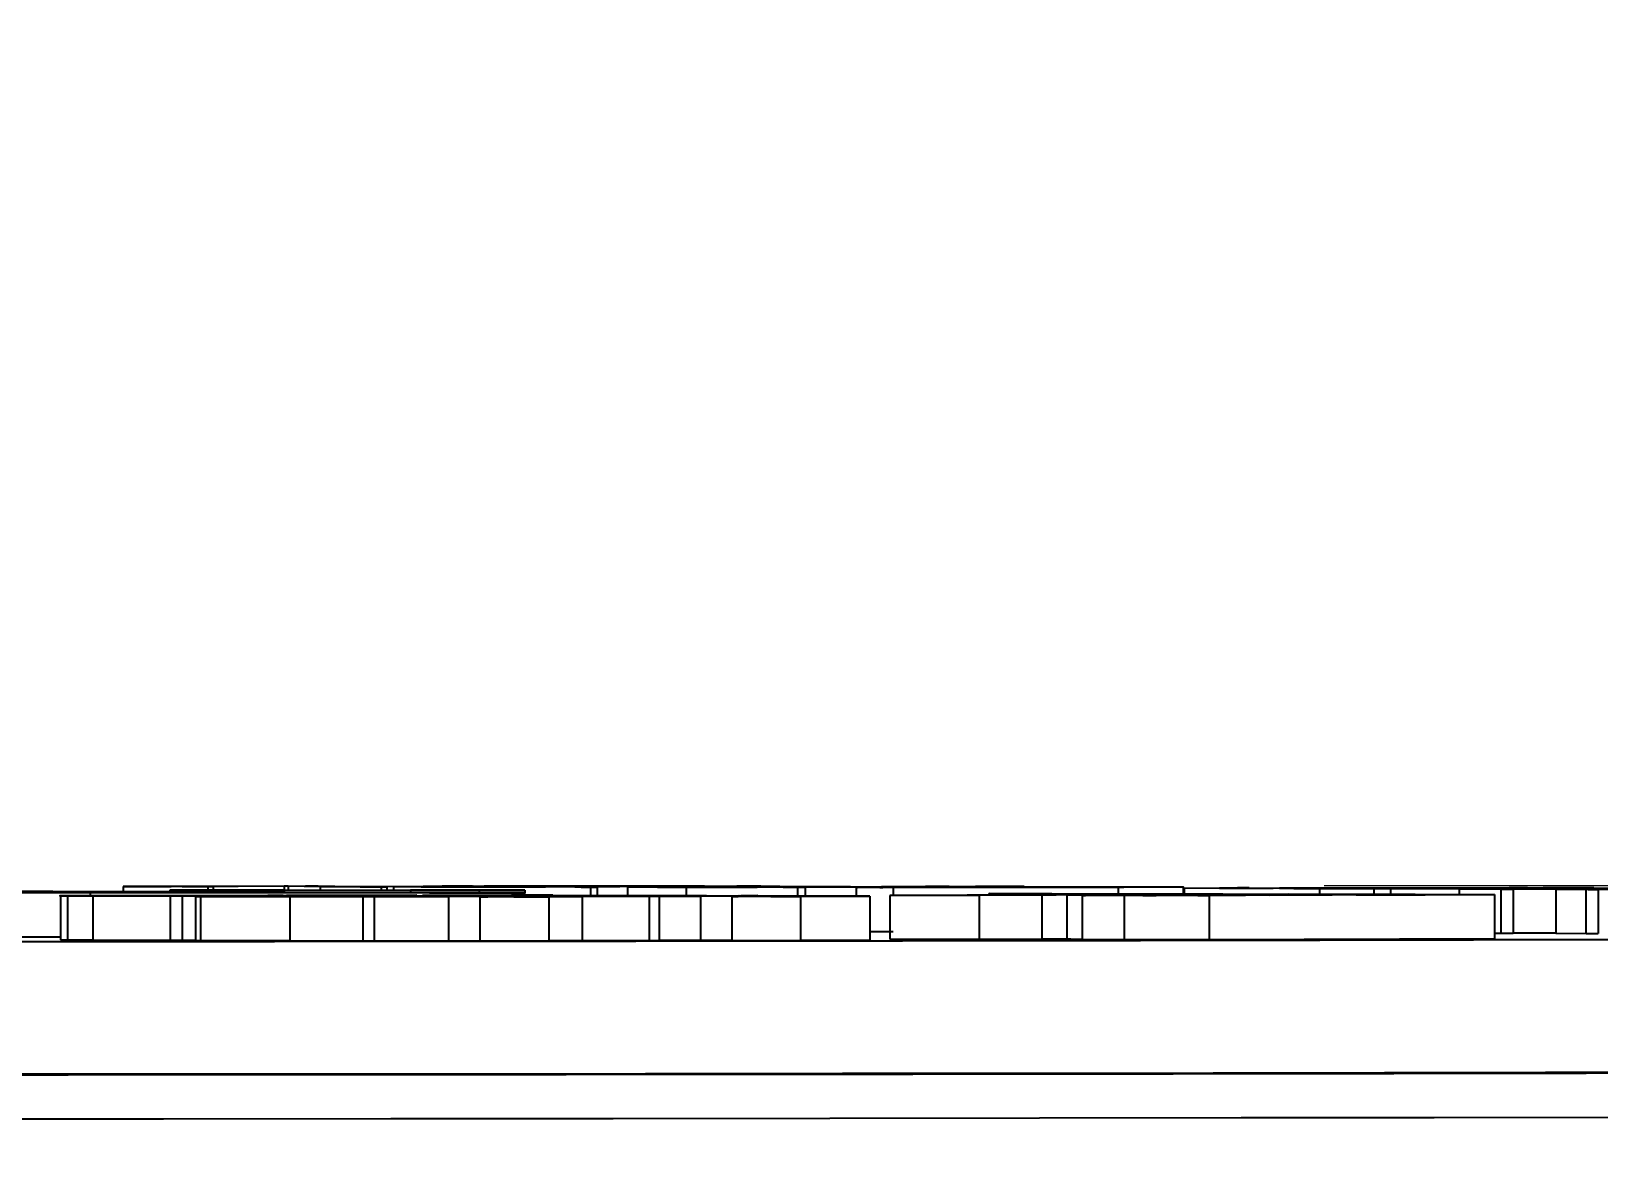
# Model space of a CAD drawing. Header units: millimetres. Extents: x 2063 to 4500, y 825 to 2548.
# Drawn here: x 3231.14 to 3266.78, y 1584.08 to 1609.85 of the extents above; entities that cross this region are included whole.
import ezdxf

# ---------------------------------------------------------------- set-up
doc = ezdxf.new("R2010")
doc.units = ezdxf.units.MM
doc.layers.add('AM_5', color=3, linetype='Continuous', lineweight=25)
doc.styles.add('SLDTEXTSTYLE1', font='txt.shx', dxfattribs={"width": 0.7, "bigfont": 'gbcbig.shx'})
doc.dimstyles.new('SLDDIMSTYLE12$0', dxfattribs={"dimtxt": 12, "dimasz": 10, "dimexe": 0, "dimexo": 0.0625, "dimgap": 0.875, "dimtad": 1, "dimdec": 1, "dimlfac": 1.8, "dimrnd": 1e-09, "dimzin": 12, "dimdsep": 46, "dimtxsty": 'SLDTEXTSTYLE1', "dimcen": 0.09, "dimdle": 8.16, "dimclrd": 3, "dimclre": 3, "dimadec": 0, "dimazin": 3, "dimtfac": 1, "dimtdec": 1, "dimtofl": 0, "dimtmove": 0, "dimatfit": 3, "dimfxl": 0, "dimfrac": 2, "dimtolj": 1, "dimlwd": 5, "dimlwe": 5, "dimarcsym": 0})

# ---------------------------------------------------------------- blocks, each defined once
blk = doc.blocks.new('*D73')
at = {"layer": 'AM_5', "color": 3, "linetype": 'Continuous', "lineweight": 5, "transparency": 16777216}
for p, q in [((3260.545, 1590.414), (3402.793, 1590.414)), ((3402.793, 1358.802), (3402.793, 1580.414))]:
    blk.add_line(p, q, dxfattribs=at)
at = {"layer": 'AM_5', "color": 3, "lineweight": 5, "transparency": 16777216}
blk.add_line((3214.8, 1348.802), (3402.793, 1348.802), dxfattribs=at)
at = {"layer": 'AM_5', "color": 3, "transparency": 16777216}
for points in [[(3401.127, 1580.414), (3404.46, 1580.414), (3402.793, 1590.414)], [(3401.127, 1358.802), (3404.46, 1358.802), (3402.793, 1348.802)]]:
    blk.add_solid(points, dxfattribs=at)
at = {"layer": 'Defpoints', "color": 0, "transparency": 16777216}
for p in [(3260.483, 1590.414), (3402.793, 1590.414), (3214.737, 1348.802)]:
    blk.add_point(p, dxfattribs=at)
at = {"layer": 'AM_5', "color": 0, "transparency": 16777216, "insert": (3395.918, 1523.132), "char_height": 12, "attachment_point": 5, "rotation": 90, "style": 'SLDTEXTSTYLE1'}
blk.add_mtext('\\A1;245', dxfattribs=at)
blk = doc.blocks.new('*D59')
at = {"layer": 'AM_5', "color": 3, "linetype": 'Continuous', "lineweight": 5, "transparency": 16777216}
for p, q in [((3278.825, 1635.498), (3402.614, 1635.498)), ((3402.614, 1600.342), (3402.614, 1625.498))]:
    blk.add_line(p, q, dxfattribs=at)
at = {"layer": 'AM_5', "color": 3, "lineweight": 5, "transparency": 16777216}
blk.add_line((3261.568, 1590.342), (3402.614, 1590.342), dxfattribs=at)
at = {"layer": 'AM_5', "color": 3, "transparency": 16777216}
for points in [[(3400.948, 1625.498), (3404.281, 1625.498), (3402.614, 1635.498)], [(3400.948, 1600.342), (3404.281, 1600.342), (3402.614, 1590.342)]]:
    blk.add_solid(points, dxfattribs=at)
at = {"layer": 'Defpoints', "color": 0, "transparency": 16777216}
for p in [(3278.763, 1635.498), (3402.614, 1635.498), (3261.505, 1590.342)]:
    blk.add_point(p, dxfattribs=at)
at = {"layer": 'AM_5', "color": 0, "transparency": 16777216, "insert": (3395.739, 1612.92), "char_height": 12, "attachment_point": 5, "rotation": 90, "style": 'SLDTEXTSTYLE1'}
blk.add_mtext('\\A1;45', dxfattribs=at)

msp = doc.modelspace()

# ---------------------------------------------------------------- linework, layer by layer
at = {"color": 7, "linetype": 'Continuous', "lineweight": 25}
for p, q in [((3234.324, 1590.39), (3237.379, 1590.406)), ((3236.89, 1590.401), (3234.613, 1590.389)), ((3236.986, 1590.401), (3236.89, 1590.401)), ((3236.89, 1590.401), (3236.89, 1590.311)), ((3237.71, 1590.385), (3236.986, 1590.401)), ((3236.986, 1590.401), (3236.986, 1590.311)), ((3237.379, 1590.406), (3237.668, 1590.406)), ((3237.668, 1590.406), (3238.429, 1590.387)), ((3238.525, 1590.387), (3241.151, 1590.401)), ((3241.44, 1590.401), (3238.658, 1590.386)), ((3240.488, 1590.402), (3240.606, 1590.403)), ((3240.874, 1590.402), (3240.488, 1590.402)), ((3240.488, 1590.402), (3240.488, 1590.397)), ((3240.606, 1590.403), (3242.532, 1590.401)), ((3240.874, 1590.402), (3240.874, 1590.399)), ((3241.44, 1590.401), (3241.44, 1590.388)), ((3242.016, 1590.397), (3243.486, 1590.4)), ((3242.195, 1590.397), (3242.016, 1590.397)), ((3242.016, 1590.397), (3242.016, 1590.391)), ((3242.415, 1590.401), (3242.029, 1590.401)), ((3242.029, 1590.401), (3242.029, 1590.397)), ((3242.195, 1590.397), (3242.195, 1590.391)), ((3242.532, 1590.401), (3242.415, 1590.401)), ((3242.415, 1590.401), (3242.415, 1590.398)), ((3242.532, 1590.401), (3242.532, 1590.398)), ((3243.486, 1590.4), (3248.153, 1590.395)), ((3246.175, 1590.397), (3244.984, 1590.398)), ((3244.984, 1590.398), (3244.984, 1590.39)), ((3246.175, 1590.397), (3246.175, 1590.394)), ((3227.359, 1590.311), (3232.926, 1590.28)), ((3231.803, 1590.18), (3231.803, 1589.18)), ((3231.967, 1590.179), (3231.967, 1589.179)), ((3242.365, 1590.247), (3232.477, 1590.247)), ((3232.477, 1590.247), (3232.477, 1590.181)), ((3232.538, 1590.17), (3238.848, 1590.179)), ((3234.302, 1590.169), (3232.538, 1590.17)), ((3232.538, 1590.17), (3232.538, 1589.17)), ((3232.926, 1590.28), (3236.888, 1590.28)), ((3233.08, 1590.277), (3236.888, 1590.277)), ((3233.232, 1590.389), (3233.349, 1590.39)), ((3235.158, 1590.387), (3233.232, 1590.389)), ((3233.232, 1590.389), (3233.232, 1590.28)), ((3233.349, 1590.39), (3233.734, 1590.389)), ((3235.328, 1590.25), (3233.427, 1590.25)), ((3234.288, 1590.309), (3234.288, 1590.311)), ((3234.288, 1590.311), (3242.365, 1590.311)), ((3235.328, 1590.309), (3234.288, 1590.309)), ((3234.288, 1590.309), (3234.288, 1590.28)), ((3234.572, 1590.172), (3234.302, 1590.169)), ((3234.302, 1590.169), (3234.302, 1589.169)), ((3234.613, 1590.389), (3234.568, 1590.389)), ((3246.492, 1590.188), (3234.572, 1590.172)), ((3234.572, 1590.172), (3234.572, 1589.172)), ((3234.99, 1590.162), (3234.877, 1590.163)), ((3234.877, 1590.163), (3234.877, 1589.163)), ((3234.89, 1590.388), (3235.276, 1590.388)), ((3234.99, 1590.162), (3234.99, 1589.162)), ((3235.276, 1590.388), (3235.158, 1590.387)), ((3235.158, 1590.387), (3235.158, 1590.311)), ((3235.276, 1590.388), (3235.276, 1590.311)), ((3235.328, 1590.309), (3235.328, 1590.28)), ((3235.535, 1590.17), (3243.071, 1590.18)), ((3237.199, 1590.169), (3235.535, 1590.17)), ((3236.523, 1590.187), (3236.523, 1590.176)), ((3238.848, 1590.179), (3236.868, 1590.185)), ((3236.868, 1590.185), (3236.868, 1590.176)), ((3236.888, 1590.28), (3236.888, 1590.306)), ((3236.888, 1590.277), (3236.888, 1590.253)), ((3236.909, 1590.179), (3236.999, 1590.178)), ((3236.999, 1590.178), (3236.999, 1590.176)), ((3237.017, 1590.157), (3240.348, 1590.161)), ((3238.681, 1590.156), (3237.017, 1590.157)), ((3237.017, 1590.157), (3237.017, 1589.157)), ((3237.454, 1590.171), (3237.199, 1590.169)), ((3245.226, 1590.182), (3237.454, 1590.171)), ((3239.107, 1590.384), (3237.71, 1590.385)), ((3237.71, 1590.385), (3237.71, 1590.311)), ((3237.726, 1590.186), (3239.668, 1590.18)), ((3237.957, 1590.169), (3238.607, 1590.171)), ((3238.429, 1590.387), (3238.525, 1590.387)), ((3238.658, 1590.386), (3238.614, 1590.386)), ((3238.936, 1590.158), (3238.681, 1590.156)), ((3238.681, 1590.156), (3238.681, 1589.156)), ((3238.936, 1590.385), (3239.225, 1590.384)), ((3240.628, 1590.16), (3238.936, 1590.158)), ((3238.936, 1590.158), (3238.936, 1589.158)), ((3239.225, 1590.384), (3239.107, 1590.384)), ((3239.107, 1590.311), (3239.107, 1590.384)), ((3239.225, 1590.384), (3239.225, 1590.311)), ((3239.375, 1590.384), (3239.718, 1590.387)), ((3243.859, 1590.378), (3239.375, 1590.384)), ((3239.375, 1590.384), (3239.375, 1590.311)), ((3239.668, 1590.18), (3244.342, 1590.186)), ((3239.718, 1590.387), (3239.997, 1590.387)), ((3239.758, 1590.19), (3239.907, 1590.19)), ((3239.765, 1590.306), (3239.765, 1590.253)), ((3239.907, 1590.19), (3239.907, 1590.18)), ((3240.035, 1590.185), (3240.544, 1590.186)), ((3241.686, 1590.184), (3240.035, 1590.185)), ((3240.035, 1590.185), (3240.035, 1590.18)), ((3241.525, 1590.158), (3240.628, 1590.16)), ((3240.628, 1590.16), (3240.628, 1589.161)), ((3240.945, 1590.382), (3242.226, 1590.381)), ((3241.259, 1590.388), (3242.725, 1590.393)), ((3241.532, 1590.387), (3241.259, 1590.388)), ((3241.259, 1590.388), (3241.259, 1590.382)), ((3242.365, 1590.309), (3241.325, 1590.309)), ((3241.325, 1590.309), (3241.325, 1590.25)), ((3241.325, 1590.25), (3242.365, 1590.25)), ((3241.342, 1590.156), (3241.525, 1590.158)), ((3242.907, 1590.157), (3241.342, 1590.156)), ((3241.342, 1590.156), (3241.342, 1589.156)), ((3243.667, 1590.165), (3241.389, 1590.162)), ((3241.421, 1590.166), (3241.517, 1590.163)), ((3241.683, 1590.388), (3241.532, 1590.387)), ((3241.532, 1590.387), (3241.532, 1590.382)), ((3241.683, 1590.388), (3241.683, 1590.382)), ((3241.686, 1590.184), (3241.686, 1590.183)), ((3241.722, 1590.175), (3241.948, 1590.175)), ((3241.948, 1590.175), (3241.948, 1590.16)), ((3242.365, 1590.311), (3242.365, 1590.309)), ((3242.365, 1590.309), (3242.365, 1590.25)), ((3242.365, 1590.25), (3242.365, 1590.247)), ((3242.365, 1590.184), (3242.365, 1590.247)), ((3242.725, 1590.393), (3242.998, 1590.393)), ((3242.794, 1590.196), (3243.002, 1590.196)), ((3242.806, 1590.165), (3243.667, 1590.165)), ((3242.835, 1590.381), (3244.374, 1590.387)), ((3242.998, 1590.393), (3242.898, 1590.393)), ((3242.907, 1590.157), (3242.907, 1589.157)), ((3242.932, 1590.171), (3242.932, 1590.165)), ((3243.002, 1590.196), (3243.002, 1590.185)), ((3244.374, 1590.387), (3243.048, 1590.389)), ((3243.048, 1590.389), (3243.048, 1590.382)), ((3243.199, 1590.389), (3244.524, 1590.388)), ((3243.567, 1590.38), (3243.503, 1590.38)), ((3247.119, 1590.394), (3243.567, 1590.38)), ((3243.605, 1590.177), (3244.296, 1590.179)), ((3243.621, 1590.166), (3246.133, 1590.169)), ((3245.19, 1590.165), (3243.621, 1590.166)), ((3243.621, 1590.166), (3243.621, 1590.165)), ((3243.667, 1590.165), (3243.667, 1589.165)), ((3243.78, 1590.379), (3244.01, 1590.379)), ((3244.01, 1590.379), (3243.859, 1590.378)), ((3243.859, 1590.378), (3243.859, 1590.186)), ((3244.01, 1590.379), (3244.01, 1590.186)), ((3244.363, 1590.182), (3245.226, 1590.182)), ((3244.524, 1590.388), (3246.387, 1590.395)), ((3244.701, 1590.38), (3244.701, 1590.187)), ((3245.421, 1590.167), (3245.19, 1590.165)), ((3245.19, 1590.165), (3245.19, 1589.165)), ((3246.356, 1590.168), (3245.421, 1590.167)), ((3245.421, 1590.167), (3245.421, 1589.167)), ((3245.878, 1590.382), (3245.434, 1590.38)), ((3245.634, 1590.189), (3246.492, 1590.188)), ((3246.133, 1590.169), (3245.722, 1590.17)), ((3245.722, 1590.17), (3245.722, 1590.169)), ((3248.562, 1590.371), (3246.032, 1590.375)), ((3246.032, 1590.375), (3246.032, 1590.188)), ((3247.216, 1590.165), (3246.356, 1590.168)), ((3246.356, 1590.168), (3246.356, 1589.168)), ((3246.369, 1590.172), (3246.379, 1590.172)), ((3246.427, 1590.375), (3247.026, 1590.375)), ((3248.632, 1590.165), (3247.07, 1590.164)), ((3247.07, 1590.164), (3247.216, 1590.165)), ((3247.07, 1590.164), (3247.07, 1589.164)), ((3250.211, 1590.174), (3247.116, 1590.169)), ((3247.661, 1590.183), (3247.319, 1590.179)), ((3247.36, 1590.171), (3248.061, 1590.172)), ((3247.453, 1590.183), (3247.661, 1590.183)), ((3247.65, 1590.375), (3249.773, 1590.381)), ((3247.661, 1590.183), (3247.661, 1590.171)), ((3248.005, 1590.394), (3247.729, 1590.395)), ((3248.153, 1590.395), (3248.005, 1590.394)), ((3248.005, 1590.394), (3248.005, 1590.376)), ((3248.153, 1590.395), (3248.153, 1590.376)), ((3252.611, 1590.387), (3248.336, 1590.374)), ((3248.485, 1590.372), (3248.741, 1590.372)), ((3248.741, 1590.372), (3248.562, 1590.371)), ((3248.562, 1590.371), (3248.562, 1590.172)), ((3248.625, 1590.384), (3249.952, 1590.382)), ((3248.632, 1590.165), (3248.632, 1589.165)), ((3249.773, 1590.381), (3248.702, 1590.383)), ((3248.702, 1590.383), (3248.702, 1590.378)), ((3248.741, 1590.372), (3248.741, 1590.173)), ((3249.351, 1590.174), (3250.211, 1590.174)), ((3249.903, 1590.372), (3249.903, 1590.174)), ((3249.952, 1590.382), (3251.925, 1590.388)), ((3250.211, 1590.174), (3250.211, 1589.174)), ((3250.666, 1590.189), (3258.235, 1590.213)), ((3252.693, 1590.19), (3250.666, 1590.189)), ((3250.666, 1590.189), (3250.666, 1589.189)), ((3250.74, 1590.367), (3250.74, 1590.19)), ((3251.779, 1590.389), (3251.478, 1590.39)), ((3251.478, 1590.39), (3251.659, 1590.39)), ((3251.478, 1590.39), (3251.478, 1590.386)), ((3251.659, 1590.39), (3253.717, 1590.387)), ((3251.779, 1590.389), (3251.779, 1590.387)), ((3254.121, 1590.199), (3252.425, 1590.193)), ((3252.425, 1590.193), (3252.693, 1590.19)), ((3252.693, 1590.19), (3252.693, 1589.19)), ((3252.913, 1590.228), (3253.145, 1590.228)), ((3252.913, 1590.228), (3252.913, 1590.196)), ((3253.536, 1590.387), (3253.237, 1590.387)), ((3253.717, 1590.387), (3253.536, 1590.387)), ((3254.693, 1590.198), (3254.121, 1590.199)), ((3254.121, 1590.199), (3254.121, 1589.199)), ((3256.091, 1590.205), (3254.673, 1590.2)), ((3254.673, 1590.2), (3259.304, 1590.194)), ((3254.693, 1590.198), (3254.693, 1589.198)), ((3256.725, 1590.189), (3255.04, 1590.188)), ((3255.04, 1590.188), (3255.04, 1589.188)), ((3258.752, 1590.192), (3255.094, 1590.197)), ((3255.864, 1590.206), (3255.864, 1590.371)), ((3255.993, 1590.183), (3258.752, 1590.192)), ((3257.925, 1590.184), (3255.993, 1590.183)), ((3255.993, 1590.183), (3255.993, 1589.183)), ((3260.722, 1590.198), (3256.091, 1590.205)), ((3256.091, 1590.198), (3256.091, 1590.205)), ((3258.577, 1590.212), (3256.643, 1590.206)), ((3256.643, 1590.206), (3261.274, 1590.2)), ((3256.725, 1590.189), (3256.725, 1590.186)), ((3257.344, 1590.21), (3257.344, 1590.378)), ((3257.359, 1590.354), (3258.636, 1590.358)), ((3260.437, 1590.346), (3257.359, 1590.354)), ((3257.359, 1590.354), (3257.359, 1590.21)), ((3264.415, 1590.208), (3257.673, 1590.187)), ((3257.673, 1590.187), (3257.925, 1590.184)), ((3257.925, 1590.184), (3257.925, 1589.184)), ((3259.723, 1590.214), (3258.577, 1590.212)), ((3258.577, 1590.212), (3258.577, 1590.204)), ((3258.627, 1590.208), (3258.627, 1590.204)), ((3258.636, 1590.358), (3258.838, 1590.357)), ((3259.188, 1590.206), (3259.188, 1590.203)), ((3259.304, 1590.194), (3260.722, 1590.198)), ((3259.381, 1590.352), (3265.005, 1590.362)), ((3265.525, 1590.36), (3259.861, 1590.351)), ((3262.265, 1590.348), (3260.437, 1590.346)), ((3260.437, 1590.346), (3260.437, 1590.209)), ((3261.274, 1590.2), (3262.774, 1590.204)), ((3261.67, 1590.343), (3261.67, 1590.208)), ((3262.05, 1590.34), (3262.05, 1590.208)), ((3262.111, 1590.348), (3262.265, 1590.348)), ((3262.607, 1590.208), (3262.607, 1590.204)), ((3262.61, 1590.208), (3262.607, 1590.208)), ((3262.61, 1590.208), (3262.61, 1590.204)), ((3263.547, 1590.207), (3264.415, 1590.208)), ((3264.56, 1590.332), (3263.614, 1590.336)), ((3263.614, 1590.336), (3263.891, 1590.336)), ((3263.614, 1590.336), (3263.614, 1590.207)), ((3263.891, 1590.336), (3264.08, 1590.335)), ((3264.415, 1590.208), (3264.415, 1589.208)), ((3264.837, 1590.332), (3264.56, 1590.332)), ((3264.56, 1590.332), (3264.56, 1589.332)), ((3264.648, 1590.333), (3264.837, 1590.332)), ((3264.662, 1590.335), (3271.921, 1590.343)), ((3264.746, 1590.364), (3264.989, 1590.364)), ((3265.037, 1590.363), (3264.746, 1590.364)), ((3264.746, 1590.364), (3264.746, 1590.361)), ((3270.214, 1590.34), (3264.805, 1590.334)), ((3264.805, 1590.334), (3264.805, 1590.332)), ((3264.812, 1590.349), (3264.812, 1590.335)), ((3264.837, 1590.332), (3264.837, 1589.332)), ((3264.989, 1590.364), (3266.675, 1590.36)), ((3265.814, 1590.327), (3270.262, 1590.34)), ((3266.5, 1590.324), (3265.814, 1590.327)), ((3265.814, 1590.327), (3265.814, 1589.327)), ((3266.432, 1590.359), (3266.139, 1590.36)), ((3266.675, 1590.36), (3266.432, 1590.359)), ((3266.777, 1590.324), (3266.5, 1590.324)), ((3266.5, 1589.324), (3266.5, 1590.324)), ((3266.635, 1590.325), (3266.777, 1590.324)), ((3266.777, 1590.324), (3266.777, 1589.324)), ((3264.415, 1589.332), (3264.56, 1589.332)), ((3264.56, 1589.332), (3264.837, 1589.332)), ((3264.837, 1589.334), (3265.814, 1589.335)), ((3265.814, 1589.327), (3266.5, 1589.324)), ((3232.538, 1589.17), (3234.302, 1589.169)), ((3234.302, 1589.169), (3234.572, 1589.172)), ((3234.572, 1589.172), (3234.877, 1589.172)), ((3234.877, 1589.163), (3234.99, 1589.162)), ((3237.017, 1589.157), (3238.681, 1589.156)), ((3238.681, 1589.156), (3238.936, 1589.158)), ((3238.936, 1589.158), (3240.628, 1589.161)), ((3240.628, 1589.161), (3241.342, 1589.158)), ((3241.342, 1589.156), (3242.907, 1589.157)), ((3242.907, 1589.164), (3243.667, 1589.165)), ((3243.667, 1589.166), (3245.19, 1589.165)), ((3245.19, 1589.165), (3245.421, 1589.167)), ((3245.421, 1589.167), (3246.356, 1589.168)), ((3246.356, 1589.168), (3247.07, 1589.166)), ((3247.07, 1589.164), (3248.632, 1589.165)), ((3248.632, 1589.171), (3250.211, 1589.174)), ((3250.666, 1589.189), (3252.693, 1589.19)), ((3252.693, 1589.194), (3254.121, 1589.199)), ((3254.121, 1589.199), (3254.693, 1589.198)), ((3255.04, 1589.188), (3255.993, 1589.188)), ((3255.993, 1589.183), (3257.925, 1589.184)), ((3257.925, 1589.188), (3264.415, 1589.208)), ((3266.5, 1589.324), (3266.777, 1589.324))]:
    msp.add_line(p, q, dxfattribs=at)
at = {"color": 7, "linetype": 'Continuous', "lineweight": 25, "flags": 128}
for points in [[(3230.835, 1586.125), (3235.706, 1586.128), (3240.471, 1586.132), (3245.108, 1586.136), (3249.592, 1586.141), (3253.902, 1586.147), (3258.016, 1586.153), (3261.914, 1586.16), (3265.576, 1586.167), (3268.983, 1586.175), (3272.12, 1586.184), (3274.97, 1586.192), (3277.519, 1586.202), (3279.754, 1586.211), (3281.665, 1586.221), (3283.241, 1586.232), (3284.476, 1586.242), (3285.362, 1586.253), (3285.895, 1586.263), (3286.073, 1586.274), (3286.073, 1586.274)], [(3228.886, 1585.106), (3234.145, 1585.108), (3239.316, 1585.112), (3244.374, 1585.116), (3249.298, 1585.12), (3254.065, 1585.126), (3258.653, 1585.132), (3263.041, 1585.138), (3267.211, 1585.145), (3271.142, 1585.153), (3274.817, 1585.162), (3278.219, 1585.171), (3281.334, 1585.18), (3284.146, 1585.19), (3286.644, 1585.2), (3288.815, 1585.211), (3290.651, 1585.221), (3292.142, 1585.232), (3293.282, 1585.244)]]:
    msp.add_lwpolyline(points, dxfattribs=at)
at = {"color": 7, "linetype": 'Continuous', "lineweight": 25}
for points, knots in [([(3241.167, 1590.402), (3241.15, 1590.402), (3241.106, 1590.402), (3241, 1590.402), (3240.911, 1590.402), (3240.874, 1590.402)], [0, 0, 0, 0, 0.2705737, 0.6892242, 1, 1, 1, 1]), ([(3241.151, 1590.401), (3241.175, 1590.401), (3241.203, 1590.401), (3241.184, 1590.401), (3241.181, 1590.401)], [0, 0, 0, 0, 0.839131, 1, 1, 1, 1]), ([(3242.029, 1590.401), (3241.939, 1590.401), (3241.814, 1590.401), (3241.647, 1590.401), (3241.542, 1590.401), (3241.477, 1590.401), (3241.448, 1590.401), (3241.44, 1590.401)], [0, 0, 0, 0, 0.388994, 0.538184, 0.687796, 0.914813, 1, 1, 1, 1]), ([(3244.984, 1590.398), (3244.701, 1590.398), (3244.217, 1590.399), (3243.416, 1590.398), (3242.756, 1590.398), (3242.375, 1590.397), (3242.195, 1590.397)], [0, 0, 0, 0, 0.296463, 0.506276, 0.766316, 1, 1, 1, 1]), ([(3246.387, 1590.395), (3246.41, 1590.395), (3246.45, 1590.396), (3246.447, 1590.396), (3246.405, 1590.396), (3246.313, 1590.396), (3246.227, 1590.396), (3246.175, 1590.397)], [0, 0, 0, 0, 0.233621, 0.399553, 0.564983, 0.740199, 1, 1, 1, 1]), ([(3232.477, 1590.247), (3231.808, 1590.247), (3230.574, 1590.247), (3228.806, 1590.248), (3227.143, 1590.249), (3225.624, 1590.252), (3224.479, 1590.256), (3224.171, 1590.26), (3224.152, 1590.262), (3224.148, 1590.262)], [0, 0, 0, 0, 0.160365, 0.296332, 0.431737, 0.589347, 0.747826, 0.949128, 1, 1, 1, 1]), ([(3227.025, 1590.263), (3227.056, 1590.264), (3227.117, 1590.267), (3227.799, 1590.271), (3229.147, 1590.274), (3230.832, 1590.276), (3232.18, 1590.277), (3232.958, 1590.277), (3233.08, 1590.277)], [0, 0, 0, 0, 0.200351, 0.402646, 0.59747, 0.766762, 0.96323, 1, 1, 1, 1]), ([(3233.427, 1590.25), (3232.758, 1590.25), (3231.412, 1590.25), (3229.604, 1590.251), (3228.284, 1590.254), (3227.361, 1590.257), (3227.053, 1590.26), (3227.031, 1590.263), (3227.025, 1590.263)], [0, 0, 0, 0, 0.196061, 0.394111, 0.547436, 0.700125, 0.928087, 1, 1, 1, 1]), ([(3231.967, 1590.179), (3231.916, 1590.18), (3231.811, 1590.18), (3231.773, 1590.181), (3231.801, 1590.181), (3231.845, 1590.181), (3231.867, 1590.181)], [0, 0, 0, 0, 0.391814, 0.807915, 0.901195, 1, 1, 1, 1]), ([(3231.867, 1590.181), (3231.9, 1590.181), (3231.991, 1590.181), (3232.137, 1590.181), (3232.294, 1590.181), (3232.393, 1590.181), (3232.442, 1590.181)], [0, 0, 0, 0, 0.1702702, 0.4642597, 0.7315085, 1, 1, 1, 1]), ([(3236.999, 1590.178), (3236.337, 1590.178), (3235.34, 1590.178), (3234.008, 1590.178), (3233.11, 1590.178), (3232.438, 1590.178), (3232.105, 1590.179), (3231.987, 1590.179), (3231.967, 1590.179)], [0, 0, 0, 0, 0.381103, 0.574669, 0.765651, 0.888057, 0.981539, 1, 1, 1, 1]), ([(3232.442, 1590.181), (3233.075, 1590.181), (3234.112, 1590.18), (3235.621, 1590.179), (3236.478, 1590.179), (3236.909, 1590.179)], [0, 0, 0, 0, 0.437716, 0.717507, 1, 1, 1, 1]), ([(3233.734, 1590.389), (3233.801, 1590.389), (3233.911, 1590.389), (3234.066, 1590.389), (3234.176, 1590.389), (3234.266, 1590.389), (3234.303, 1590.39), (3234.324, 1590.39)], [0, 0, 0, 0, 0.292493, 0.488495, 0.642099, 0.795375, 1, 1, 1, 1]), ([(3234.573, 1590.389), (3234.573, 1590.389), (3234.575, 1590.389), (3234.615, 1590.389), (3234.718, 1590.388), (3234.819, 1590.388), (3234.89, 1590.388)], [0, 0, 0, 0, 0.094648, 0.307424, 0.510271, 1, 1, 1, 1]), ([(3234.877, 1590.163), (3235.036, 1590.163), (3235.302, 1590.163), (3235.473, 1590.165), (3235.463, 1590.165), (3235.458, 1590.165)], [0, 0, 0, 0, 0.431037, 0.72606, 1, 1, 1, 1]), ([(3240.348, 1590.161), (3239.724, 1590.162), (3238.471, 1590.163), (3236.602, 1590.163), (3235.469, 1590.163), (3234.99, 1590.162)], [0, 0, 0, 0, 0.365081, 0.731832, 1, 1, 1, 1]), ([(3236.888, 1590.306), (3236.877, 1590.306), (3236.858, 1590.307), (3236.653, 1590.307), (3236.305, 1590.308), (3235.841, 1590.308), (3235.484, 1590.308), (3235.328, 1590.309)], [0, 0, 0, 0, 0.21541, 0.378382, 0.541893, 0.800389, 1, 1, 1, 1]), ([(3236.888, 1590.253), (3236.878, 1590.252), (3236.861, 1590.252), (3236.667, 1590.251), (3236.341, 1590.25), (3235.88, 1590.25), (3235.515, 1590.25), (3235.328, 1590.25)], [0, 0, 0, 0, 0.212555, 0.375218, 0.538546, 0.763737, 1, 1, 1, 1]), ([(3235.458, 1590.165), (3236.124, 1590.165), (3237.268, 1590.165), (3238.833, 1590.164), (3239.677, 1590.163), (3240.104, 1590.162)], [0, 0, 0, 0, 0.407022, 0.699492, 1, 1, 1, 1]), ([(3236.868, 1590.185), (3236.753, 1590.186), (3236.572, 1590.187), (3236.494, 1590.188), (3236.662, 1590.189), (3236.964, 1590.19), (3237.184, 1590.19)], [0, 0, 0, 0, 0.268227, 0.423788, 0.580622, 1, 1, 1, 1]), ([(3237.184, 1590.19), (3237.391, 1590.19), (3237.81, 1590.19), (3238.718, 1590.19), (3239.355, 1590.19), (3239.758, 1590.19)], [0, 0, 0, 0, 0.263652, 0.534652, 1, 1, 1, 1]), ([(3239.907, 1590.19), (3239.603, 1590.189), (3239.056, 1590.189), (3238.43, 1590.188), (3238.061, 1590.188), (3237.887, 1590.188), (3237.772, 1590.187), (3237.696, 1590.187), (3237.664, 1590.187), (3237.658, 1590.187), (3237.69, 1590.187), (3237.719, 1590.186), (3237.726, 1590.186)], [0, 0, 0, 0, 0.35041, 0.630866, 0.725925, 0.790521, 0.841305, 0.86957, 0.898179, 0.941209, 0.984756, 1, 1, 1, 1]), ([(3240.104, 1590.162), (3239.925, 1590.163), (3239.567, 1590.164), (3238.862, 1590.166), (3238.315, 1590.168), (3237.957, 1590.169)], [0, 0, 0, 0, 0.257454, 0.514908, 1, 1, 1, 1]), ([(3238.607, 1590.171), (3238.777, 1590.171), (3239.118, 1590.169), (3239.765, 1590.167), (3240.255, 1590.165), (3240.567, 1590.164)], [0, 0, 0, 0, 0.266774, 0.533551, 1, 1, 1, 1]), ([(3238.618, 1590.385), (3238.619, 1590.385), (3238.621, 1590.385), (3238.661, 1590.385), (3238.763, 1590.385), (3238.864, 1590.385), (3238.936, 1590.385)], [0, 0, 0, 0, 0.094648, 0.307424, 0.510271, 1, 1, 1, 1]), ([(3241.325, 1590.309), (3241.028, 1590.308), (3240.611, 1590.308), (3240.138, 1590.308), (3239.895, 1590.307), (3239.777, 1590.306), (3239.769, 1590.306), (3239.765, 1590.306)], [0, 0, 0, 0, 0.364031, 0.510061, 0.655864, 0.843841, 1, 1, 1, 1]), ([(3239.765, 1590.253), (3239.775, 1590.252), (3239.79, 1590.251), (3239.988, 1590.251), (3240.249, 1590.25), (3240.703, 1590.25), (3241.07, 1590.25), (3241.325, 1590.25)], [0, 0, 0, 0, 0.250411, 0.398556, 0.54744, 0.686236, 1, 1, 1, 1]), ([(3239.997, 1590.387), (3240.004, 1590.387), (3240.019, 1590.385), (3240.241, 1590.384), (3240.617, 1590.383), (3240.863, 1590.383), (3240.945, 1590.382)], [0, 0, 0, 0, 0.333446, 0.670522, 0.890051, 1, 1, 1, 1]), ([(3240.544, 1590.186), (3240.766, 1590.187), (3241.18, 1590.189), (3241.915, 1590.193), (3242.5, 1590.195), (3242.794, 1590.196)], [0, 0, 0, 0, 0.365437, 0.681548, 1, 1, 1, 1]), ([(3240.567, 1590.164), (3240.607, 1590.166), (3240.68, 1590.168), (3241.089, 1590.172), (3241.51, 1590.174), (3241.722, 1590.175)], [0, 0, 0, 0, 0.386257, 0.690164, 1, 1, 1, 1]), ([(3241.389, 1590.162), (3241.571, 1590.161), (3241.908, 1590.16), (3242.42, 1590.158), (3242.744, 1590.157), (3242.907, 1590.157)], [0, 0, 0, 0, 0.369297, 0.684635, 1, 1, 1, 1]), ([(3241.948, 1590.175), (3241.792, 1590.173), (3241.492, 1590.171), (3241.435, 1590.168), (3241.408, 1590.167)], [0, 0, 0, 0, 0.523773, 1, 1, 1, 1]), ([(3241.517, 1590.163), (3241.655, 1590.163), (3241.933, 1590.163), (3242.374, 1590.164), (3242.648, 1590.165), (3242.806, 1590.165)], [0, 0, 0, 0, 0.297538, 0.595282, 1, 1, 1, 1]), ([(3243.048, 1590.389), (3242.915, 1590.389), (3242.708, 1590.389), (3242.392, 1590.389), (3242.134, 1590.389), (3241.878, 1590.389), (3241.754, 1590.388), (3241.683, 1590.388)], [0, 0, 0, 0, 0.265228, 0.413113, 0.562281, 0.751044, 1, 1, 1, 1]), ([(3243.002, 1590.196), (3242.756, 1590.194), (3242.285, 1590.192), (3241.829, 1590.188), (3241.734, 1590.185), (3241.686, 1590.184)], [0, 0, 0, 0, 0.35008, 0.672322, 1, 1, 1, 1]), ([(3242.226, 1590.381), (3242.29, 1590.381), (3242.396, 1590.381), (3242.551, 1590.381), (3242.666, 1590.381), (3242.764, 1590.381), (3242.809, 1590.381), (3242.835, 1590.381)], [0, 0, 0, 0, 0.2946797, 0.4891513, 0.6427246, 0.79668, 1, 1, 1, 1]), ([(3242.898, 1590.393), (3242.797, 1590.392), (3242.657, 1590.392), (3242.676, 1590.391), (3242.797, 1590.39), (3242.99, 1590.39), (3243.138, 1590.39), (3243.199, 1590.389)], [0, 0, 0, 0, 0.4002553, 0.5540467, 0.7092134, 0.880119, 1, 1, 1, 1]), ([(3242.932, 1590.171), (3242.865, 1590.171), (3242.756, 1590.171), (3242.749, 1590.172), (3242.772, 1590.173), (3242.775, 1590.173), (3242.807, 1590.173), (3242.819, 1590.173)], [0, 0, 0, 0, 0.414992, 0.667292, 0.851809, 0.943552, 1, 1, 1, 1]), ([(3242.819, 1590.173), (3242.839, 1590.173), (3242.878, 1590.173), (3242.974, 1590.173), (3243.121, 1590.173), (3243.309, 1590.173), (3243.441, 1590.172), (3243.508, 1590.172)], [0, 0, 0, 0, 0.082107, 0.164925, 0.356677, 0.675002, 1, 1, 1, 1]), ([(3245.722, 1590.17), (3245.412, 1590.17), (3244.784, 1590.17), (3243.988, 1590.17), (3243.43, 1590.17), (3243.118, 1590.17), (3242.993, 1590.171), (3242.932, 1590.171)], [0, 0, 0, 0, 0.325958, 0.662347, 0.799326, 0.902609, 1, 1, 1, 1]), ([(3243.071, 1590.18), (3243.209, 1590.18), (3243.486, 1590.18), (3243.929, 1590.181), (3244.204, 1590.182), (3244.363, 1590.182)], [0, 0, 0, 0, 0.297214, 0.594601, 1, 1, 1, 1]), ([(3243.499, 1590.38), (3243.499, 1590.38), (3243.497, 1590.38), (3243.528, 1590.38), (3243.621, 1590.379), (3243.719, 1590.379), (3243.78, 1590.379)], [0, 0, 0, 0, 0.034336, 0.266425, 0.542953, 1, 1, 1, 1]), ([(3243.508, 1590.172), (3243.731, 1590.172), (3244.16, 1590.172), (3244.867, 1590.171), (3245.336, 1590.171), (3245.573, 1590.171)], [0, 0, 0, 0, 0.350612, 0.672174, 1, 1, 1, 1]), ([(3245.573, 1590.171), (3245.392, 1590.172), (3245.03, 1590.173), (3244.379, 1590.175), (3243.897, 1590.176), (3243.605, 1590.177)], [0, 0, 0, 0, 0.282431, 0.564866, 1, 1, 1, 1]), ([(3244.296, 1590.179), (3244.462, 1590.178), (3244.794, 1590.177), (3245.492, 1590.175), (3246.02, 1590.173), (3246.369, 1590.172)], [0, 0, 0, 0, 0.25307, 0.506097, 1, 1, 1, 1]), ([(3244.342, 1590.186), (3244.481, 1590.187), (3244.758, 1590.187), (3245.2, 1590.188), (3245.475, 1590.188), (3245.634, 1590.189)], [0, 0, 0, 0, 0.297206, 0.594593, 1, 1, 1, 1]), ([(3246.032, 1590.375), (3245.712, 1590.376), (3245.187, 1590.377), (3244.758, 1590.378), (3244.656, 1590.38), (3244.812, 1590.382), (3245.031, 1590.382), (3245.117, 1590.383)], [0, 0, 0, 0, 0.303232, 0.495993, 0.689194, 0.877678, 1, 1, 1, 1]), ([(3245.117, 1590.383), (3245.333, 1590.383), (3245.695, 1590.384), (3246.434, 1590.385), (3247.158, 1590.385), (3247.925, 1590.385), (3248.389, 1590.384), (3248.625, 1590.384)], [0, 0, 0, 0, 0.253557, 0.424716, 0.595645, 0.794239, 1, 1, 1, 1]), ([(3245.398, 1590.379), (3245.392, 1590.379), (3245.364, 1590.378), (3245.501, 1590.377), (3245.86, 1590.376), (3246.225, 1590.376), (3246.427, 1590.375)], [0, 0, 0, 0, 0.067979, 0.316164, 0.620975, 1, 1, 1, 1]), ([(3248.702, 1590.383), (3248.442, 1590.383), (3248.002, 1590.384), (3247.334, 1590.384), (3246.786, 1590.384), (3246.291, 1590.383), (3246.025, 1590.382), (3245.878, 1590.382)], [0, 0, 0, 0, 0.269335, 0.456647, 0.599702, 0.778351, 1, 1, 1, 1]), ([(3246.479, 1590.176), (3246.573, 1590.177), (3246.764, 1590.18), (3247.221, 1590.182), (3247.453, 1590.183)], [0, 0, 0, 0, 0.493905, 1, 1, 1, 1]), ([(3247.026, 1590.375), (3247.096, 1590.374), (3247.204, 1590.374), (3247.373, 1590.374), (3247.497, 1590.374), (3247.587, 1590.375), (3247.631, 1590.375), (3247.65, 1590.375)], [0, 0, 0, 0, 0.336259, 0.518412, 0.701425, 0.865829, 1, 1, 1, 1]), ([(3247.116, 1590.169), (3247.298, 1590.169), (3247.634, 1590.168), (3248.141, 1590.166), (3248.468, 1590.165), (3248.632, 1590.165)], [0, 0, 0, 0, 0.369183, 0.684555, 1, 1, 1, 1]), ([(3247.729, 1590.395), (3247.653, 1590.395), (3247.543, 1590.395), (3247.382, 1590.395), (3247.273, 1590.395), (3247.183, 1590.395), (3247.14, 1590.394), (3247.119, 1590.394)], [0, 0, 0, 0, 0.350066, 0.499422, 0.650662, 0.830252, 1, 1, 1, 1]), ([(3247.235, 1590.175), (3247.233, 1590.175), (3247.199, 1590.174), (3247.282, 1590.172), (3247.36, 1590.171)], [0, 0, 0, 0, 0.05128, 1, 1, 1, 1]), ([(3248.061, 1590.172), (3248.2, 1590.172), (3248.477, 1590.172), (3248.917, 1590.173), (3249.192, 1590.174), (3249.351, 1590.174)], [0, 0, 0, 0, 0.297582, 0.595326, 1, 1, 1, 1]), ([(3248.336, 1590.374), (3248.305, 1590.374), (3248.255, 1590.373), (3248.233, 1590.373), (3248.254, 1590.373), (3248.338, 1590.373), (3248.428, 1590.372), (3248.485, 1590.372)], [0, 0, 0, 0, 0.242147, 0.388856, 0.536837, 0.710317, 1, 1, 1, 1]), ([(3250.74, 1590.367), (3250.54, 1590.368), (3250.14, 1590.369), (3249.887, 1590.37), (3249.928, 1590.371), (3249.943, 1590.372)], [0, 0, 0, 0, 0.3813, 0.766294, 1, 1, 1, 1]), ([(3249.961, 1590.373), (3250.12, 1590.374), (3250.414, 1590.376), (3251.081, 1590.378), (3251.387, 1590.379)], [0, 0, 0, 0, 0.541529, 1, 1, 1, 1]), ([(3250.971, 1590.368), (3250.849, 1590.368), (3250.618, 1590.369), (3250.442, 1590.37), (3250.415, 1590.371), (3250.763, 1590.373), (3251.452, 1590.376), (3252.053, 1590.377), (3252.146, 1590.378)], [0, 0, 0, 0, 0.099608, 0.189208, 0.278687, 0.431625, 0.91232, 1, 1, 1, 1]), ([(3255.864, 1590.371), (3255.406, 1590.37), (3254.628, 1590.368), (3253.311, 1590.367), (3252.284, 1590.366), (3251.42, 1590.366), (3250.973, 1590.367), (3250.74, 1590.367)], [0, 0, 0, 0, 0.337884, 0.573603, 0.730566, 0.85906, 1, 1, 1, 1]), ([(3255.105, 1590.372), (3254.662, 1590.371), (3253.991, 1590.37), (3252.941, 1590.368), (3252.212, 1590.367), (3251.617, 1590.367), (3251.22, 1590.368), (3251.029, 1590.368), (3250.971, 1590.368)], [0, 0, 0, 0, 0.39949, 0.604579, 0.758371, 0.856867, 0.955984, 1, 1, 1, 1]), ([(3251.387, 1590.379), (3251.842, 1590.38), (3252.61, 1590.382), (3253.939, 1590.383), (3254.992, 1590.384), (3255.878, 1590.383), (3256.32, 1590.383), (3256.546, 1590.382)], [0, 0, 0, 0, 0.335274, 0.565807, 0.736276, 0.864906, 1, 1, 1, 1]), ([(3251.925, 1590.388), (3251.954, 1590.388), (3252.002, 1590.388), (3252.019, 1590.388), (3251.98, 1590.389), (3251.898, 1590.389), (3251.815, 1590.389), (3251.779, 1590.389)], [0, 0, 0, 0, 0.2392653, 0.3980718, 0.5583573, 0.8110269, 1, 1, 1, 1]), ([(3252.146, 1590.378), (3252.585, 1590.379), (3253.256, 1590.38), (3254.272, 1590.382), (3255.012, 1590.383), (3255.597, 1590.383), (3256.034, 1590.382), (3256.251, 1590.382), (3256.347, 1590.382)], [0, 0, 0, 0, 0.388784, 0.594507, 0.742724, 0.84452, 0.93111, 1, 1, 1, 1]), ([(3253.237, 1590.387), (3253.165, 1590.387), (3253.066, 1590.387), (3252.917, 1590.387), (3252.809, 1590.387), (3252.699, 1590.387), (3252.642, 1590.387), (3252.611, 1590.387)], [0, 0, 0, 0, 0.3451215, 0.47825, 0.6125433, 0.7923859, 1, 1, 1, 1]), ([(3258.235, 1590.213), (3257.684, 1590.214), (3256.666, 1590.215), (3255.297, 1590.218), (3253.877, 1590.221), (3253.189, 1590.225), (3252.953, 1590.227), (3252.913, 1590.228)], [0, 0, 0, 0, 0.221372, 0.409276, 0.596404, 0.933221, 1, 1, 1, 1]), ([(3253.145, 1590.228), (3253.401, 1590.227), (3254.02, 1590.223), (3256.279, 1590.218), (3258.4, 1590.215), (3259.723, 1590.214)], [0, 0, 0, 0, 0.209452, 0.506883, 1, 1, 1, 1]), ([(3255.058, 1590.192), (3255, 1590.193), (3254.896, 1590.194), (3254.772, 1590.196), (3254.72, 1590.197), (3254.693, 1590.198)], [0, 0, 0, 0, 0.39149, 0.695584, 1, 1, 1, 1]), ([(3255.04, 1590.188), (3255.096, 1590.189), (3255.186, 1590.19), (3255.134, 1590.191), (3255.083, 1590.192), (3255.058, 1590.192)], [0, 0, 0, 0, 0.451045, 0.724772, 1, 1, 1, 1]), ([(3255.094, 1590.197), (3255.287, 1590.196), (3255.592, 1590.194), (3256.113, 1590.191), (3256.52, 1590.189), (3256.725, 1590.189)], [0, 0, 0, 0, 0.46227, 0.729265, 1, 1, 1, 1]), ([(3256.347, 1590.382), (3256.466, 1590.382), (3256.697, 1590.381), (3256.847, 1590.38), (3256.797, 1590.378), (3256.284, 1590.375), (3255.576, 1590.374), (3255.105, 1590.372)], [0, 0, 0, 0, 0.0990027, 0.1927602, 0.3351777, 0.5578285, 1, 1, 1, 1]), ([(3256.546, 1590.382), (3256.738, 1590.382), (3257.117, 1590.381), (3257.376, 1590.379), (3257.341, 1590.377), (3256.835, 1590.374), (3256.193, 1590.372), (3255.864, 1590.371)], [0, 0, 0, 0, 0.136914, 0.269244, 0.466964, 0.727179, 1, 1, 1, 1]), ([(3258.17, 1590.354), (3258.166, 1590.354), (3258.152, 1590.354), (3258.274, 1590.353), (3258.441, 1590.353), (3258.549, 1590.352)], [0, 0, 0, 0, 0.096311, 0.412079, 1, 1, 1, 1]), ([(3258.838, 1590.357), (3258.654, 1590.357), (3258.396, 1590.356), (3258.226, 1590.355), (3258.177, 1590.354)], [0, 0, 0, 0, 0.710757, 1, 1, 1, 1]), ([(3259.188, 1590.206), (3259.038, 1590.207), (3258.785, 1590.207), (3258.624, 1590.208), (3258.551, 1590.209), (3258.515, 1590.209), (3258.54, 1590.209), (3258.551, 1590.209)], [0, 0, 0, 0, 0.407699, 0.690083, 0.843754, 0.934161, 1, 1, 1, 1]), ([(3258.549, 1590.352), (3258.578, 1590.352), (3258.664, 1590.352), (3258.782, 1590.352), (3258.884, 1590.351), (3258.939, 1590.351), (3258.968, 1590.351), (3259.044, 1590.351), (3259.184, 1590.352), (3259.307, 1590.352), (3259.381, 1590.352)], [0, 0, 0, 0, 0.124093, 0.372351, 0.496838, 0.517541, 0.538485, 0.574939, 0.740211, 1, 1, 1, 1]), ([(3258.551, 1590.209), (3258.569, 1590.209), (3258.605, 1590.209), (3258.73, 1590.209), (3258.91, 1590.209), (3259.136, 1590.209), (3259.285, 1590.209), (3259.36, 1590.209)], [0, 0, 0, 0, 0.0876057, 0.1756397, 0.4450626, 0.7212942, 1, 1, 1, 1]), ([(3262.607, 1590.208), (3262.297, 1590.208), (3261.677, 1590.207), (3260.82, 1590.207), (3260.138, 1590.206), (3259.621, 1590.206), (3259.337, 1590.206), (3259.206, 1590.206), (3259.188, 1590.206)], [0, 0, 0, 0, 0.277873, 0.555831, 0.757162, 0.870741, 0.982618, 1, 1, 1, 1]), ([(3259.36, 1590.209), (3259.657, 1590.209), (3260.249, 1590.209), (3261.342, 1590.208), (3262.128, 1590.208), (3262.61, 1590.208)], [0, 0, 0, 0, 0.280043, 0.559301, 1, 1, 1, 1]), ([(3259.861, 1590.351), (3259.822, 1590.35), (3259.72, 1590.35), (3259.611, 1590.35), (3259.545, 1590.35), (3259.531, 1590.35), (3259.528, 1590.35), (3259.546, 1590.35), (3259.621, 1590.349), (3259.697, 1590.349), (3259.747, 1590.349)], [0, 0, 0, 0, 0.166709, 0.438609, 0.487323, 0.517206, 0.541802, 0.578816, 0.723084, 1, 1, 1, 1]), ([(3259.747, 1590.349), (3259.886, 1590.349), (3260.093, 1590.348), (3260.45, 1590.348), (3260.943, 1590.348), (3261.491, 1590.348), (3261.94, 1590.348), (3262.111, 1590.348)], [0, 0, 0, 0, 0.240793, 0.359777, 0.461711, 0.794413, 1, 1, 1, 1]), ([(3262.05, 1590.34), (3261.904, 1590.341), (3261.683, 1590.342), (3261.705, 1590.342), (3261.712, 1590.343)], [0, 0, 0, 0, 0.659487, 1, 1, 1, 1]), ([(3261.707, 1590.344), (3261.808, 1590.344), (3262.083, 1590.346), (3263.012, 1590.349), (3263.882, 1590.35), (3264.275, 1590.351)], [0, 0, 0, 0, 0.242788, 0.658331, 1, 1, 1, 1]), ([(3267.449, 1590.34), (3266.864, 1590.339), (3265.863, 1590.338), (3264.394, 1590.338), (3263.347, 1590.338), (3262.558, 1590.339), (3262.224, 1590.34), (3262.05, 1590.34)], [0, 0, 0, 0, 0.336368, 0.574645, 0.731944, 0.859761, 1, 1, 1, 1]), ([(3262.356, 1590.341), (3262.275, 1590.341), (3262.121, 1590.341), (3262.087, 1590.343), (3262.233, 1590.344), (3262.946, 1590.346), (3263.915, 1590.348), (3264.714, 1590.349), (3264.812, 1590.349)], [0, 0, 0, 0, 0.099186, 0.189605, 0.279846, 0.434014, 0.930829, 1, 1, 1, 1]), ([(3266.912, 1590.342), (3266.339, 1590.341), (3265.463, 1590.34), (3264.233, 1590.339), (3263.444, 1590.339), (3262.863, 1590.339), (3262.53, 1590.34), (3262.394, 1590.34), (3262.356, 1590.341)], [0, 0, 0, 0, 0.397528, 0.607391, 0.759995, 0.859904, 0.960457, 1, 1, 1, 1]), ([(3262.774, 1590.204), (3262.865, 1590.205), (3263.048, 1590.205), (3263.322, 1590.206), (3263.465, 1590.207), (3263.547, 1590.207)], [0, 0, 0, 0, 0.297154, 0.594531, 1, 1, 1, 1]), ([(3264.08, 1590.335), (3264.114, 1590.335), (3264.173, 1590.335), (3264.302, 1590.335), (3264.422, 1590.335), (3264.545, 1590.335), (3264.621, 1590.335), (3264.662, 1590.335)], [0, 0, 0, 0, 0.282446, 0.488833, 0.649378, 0.810868, 1, 1, 1, 1]), ([(3264.275, 1590.351), (3264.858, 1590.351), (3265.85, 1590.353), (3267.334, 1590.353), (3268.405, 1590.353), (3269.214, 1590.352), (3269.548, 1590.351), (3269.719, 1590.351)], [0, 0, 0, 0, 0.333528, 0.567546, 0.735799, 0.864912, 1, 1, 1, 1]), ([(3264.805, 1590.334), (3264.754, 1590.334), (3264.673, 1590.334), (3264.59, 1590.334), (3264.558, 1590.334), (3264.566, 1590.333), (3264.615, 1590.333), (3264.648, 1590.333)], [0, 0, 0, 0, 0.239079, 0.388006, 0.537788, 0.677074, 1, 1, 1, 1]), ([(3264.812, 1590.349), (3265.382, 1590.35), (3266.256, 1590.351), (3267.463, 1590.352), (3268.259, 1590.352), (3268.856, 1590.352), (3269.242, 1590.351), (3269.401, 1590.351), (3269.457, 1590.35)], [0, 0, 0, 0, 0.386956, 0.593793, 0.740338, 0.842099, 0.944778, 1, 1, 1, 1]), ([(3265.005, 1590.362), (3265.051, 1590.362), (3265.127, 1590.362), (3265.17, 1590.362), (3265.166, 1590.362), (3265.118, 1590.363), (3265.061, 1590.363), (3265.037, 1590.363)], [0, 0, 0, 0, 0.266956, 0.429529, 0.591357, 0.826533, 1, 1, 1, 1]), ([(3266.139, 1590.36), (3266.081, 1590.36), (3266, 1590.36), (3265.849, 1590.36), (3265.724, 1590.36), (3265.613, 1590.36), (3265.549, 1590.36), (3265.525, 1590.36)], [0, 0, 0, 0, 0.362826, 0.512382, 0.662913, 0.871019, 1, 1, 1, 1]), ([(3266.793, 1590.326), (3266.742, 1590.326), (3266.661, 1590.326), (3266.578, 1590.325), (3266.546, 1590.325), (3266.554, 1590.325), (3266.602, 1590.325), (3266.635, 1590.325)], [0, 0, 0, 0, 0.239307, 0.388341, 0.538232, 0.677649, 1, 1, 1, 1]), ([(3250.211, 1589.369), (3250.226, 1589.369), (3250.323, 1589.368), (3250.549, 1589.368), (3250.74, 1589.367)], [0, 0, 0, 0, 0.156668, 1, 1, 1, 1]), ([(3283.019, 1589.272), (3282.971, 1589.268), (3282.864, 1589.26), (3281.995, 1589.247), (3280.514, 1589.234), (3278.338, 1589.22), (3275.508, 1589.207), (3271.994, 1589.194), (3267.84, 1589.182), (3263.096, 1589.171), (3257.835, 1589.16), (3252.143, 1589.152), (3246.121, 1589.144), (3239.897, 1589.138), (3233.532, 1589.133), (3227.179, 1589.13), (3220.841, 1589.128), (3214.573, 1589.128), (3208.306, 1589.128), (3201.967, 1589.13), (3195.615, 1589.133), (3189.249, 1589.138), (3183.026, 1589.144), (3177.003, 1589.152), (3171.311, 1589.16), (3166.05, 1589.171), (3161.306, 1589.182), (3157.152, 1589.194), (3153.638, 1589.207), (3150.808, 1589.22), (3148.633, 1589.234), (3147.152, 1589.247), (3146.28, 1589.26), (3146.174, 1589.268), (3146.126, 1589.272)], [0, 0, 0, 0, 0.023828, 0.053273, 0.084485, 0.115699, 0.147957, 0.180726, 0.213842, 0.247136, 0.28043, 0.313546, 0.346314, 0.378573, 0.409785, 0.440999, 0.470442, 0.499888, 0.529332, 0.558778, 0.58999, 0.621203, 0.653462, 0.68623, 0.719347, 0.752641, 0.785934, 0.819051, 0.851819, 0.884078, 0.915289, 0.946503, 0.975948, 1, 1, 1, 1]), ([(3230.507, 1589.247), (3230.614, 1589.247), (3231.034, 1589.247), (3231.474, 1589.247), (3231.803, 1589.247)], [0, 0, 0, 0, 0.254888, 1, 1, 1, 1]), ([(3231.805, 1589.18), (3231.817, 1589.18), (3231.844, 1589.18), (3231.924, 1589.179), (3231.967, 1589.179)], [0, 0, 0, 0, 0.457866, 1, 1, 1, 1]), ([(3231.967, 1589.179), (3232.079, 1589.179), (3232.238, 1589.179), (3232.468, 1589.178), (3232.538, 1589.178)], [0, 0, 0, 0, 0.700719, 1, 1, 1, 1]), ([(3234.99, 1589.162), (3235.66, 1589.163), (3236.338, 1589.163), (3237.008, 1589.163), (3237.017, 1589.163)], [0, 0, 0, 0, 0.986687, 1, 1, 1, 1]), ([(3254.693, 1589.198), (3254.728, 1589.197), (3254.79, 1589.196), (3254.916, 1589.194), (3255.001, 1589.193), (3255.04, 1589.193)], [0, 0, 0, 0, 0.408182, 0.725272, 1, 1, 1, 1]), ([(3228.707, 1586.108), (3231.203, 1586.109), (3236.24, 1586.112), (3243.617, 1586.117), (3250.859, 1586.124), (3257.838, 1586.133), (3264.441, 1586.143), (3270.535, 1586.155), (3276.027, 1586.168), (3280.839, 1586.182), (3284.902, 1586.197), (3288.171, 1586.212), (3290.71, 1586.228), (3291.772, 1586.239), (3292.299, 1586.244)], [0, 0, 0, 0, 0.079959, 0.161371, 0.244142, 0.328893, 0.414217, 0.5, 0.585778, 0.671102, 0.755858, 0.838624, 0.920039, 1, 1, 1, 1])]:
    msp.add_open_spline(points, degree=3, knots=knots, dxfattribs=at)

# ---------------------------------------------------------------- dimensions: what is measured, and where the dimension line sits
at = {"layer": 'AM_5'}
dim = msp.add_linear_dim(base=(3402.614, 1635.498), p1=(3261.505, 1590.342), p2=(3278.763, 1635.498), angle=270, text='45', dimstyle='SLDDIMSTYLE12$0', override={"dimlfac": 1, "dimpost": ''}, dxfattribs=at)
dim.commit()
dim.dimension.update_dxf_attribs({"geometry": '*D59', "text_midpoint": (3395.739, 1612.92)})
dim = msp.add_linear_dim(base=(3402.793, 1590.414), p1=(3214.737, 1348.802), p2=(3260.483, 1590.414), angle=270, text='245', dimstyle='SLDDIMSTYLE12$0', override={"dimlfac": 1}, dxfattribs=at)
dim.commit()
dim.dimension.update_dxf_attribs({"geometry": '*D73', "text_midpoint": (3402.793, 1523.132), "dimtype": 160})

doc.saveas('drawing.dxf')
